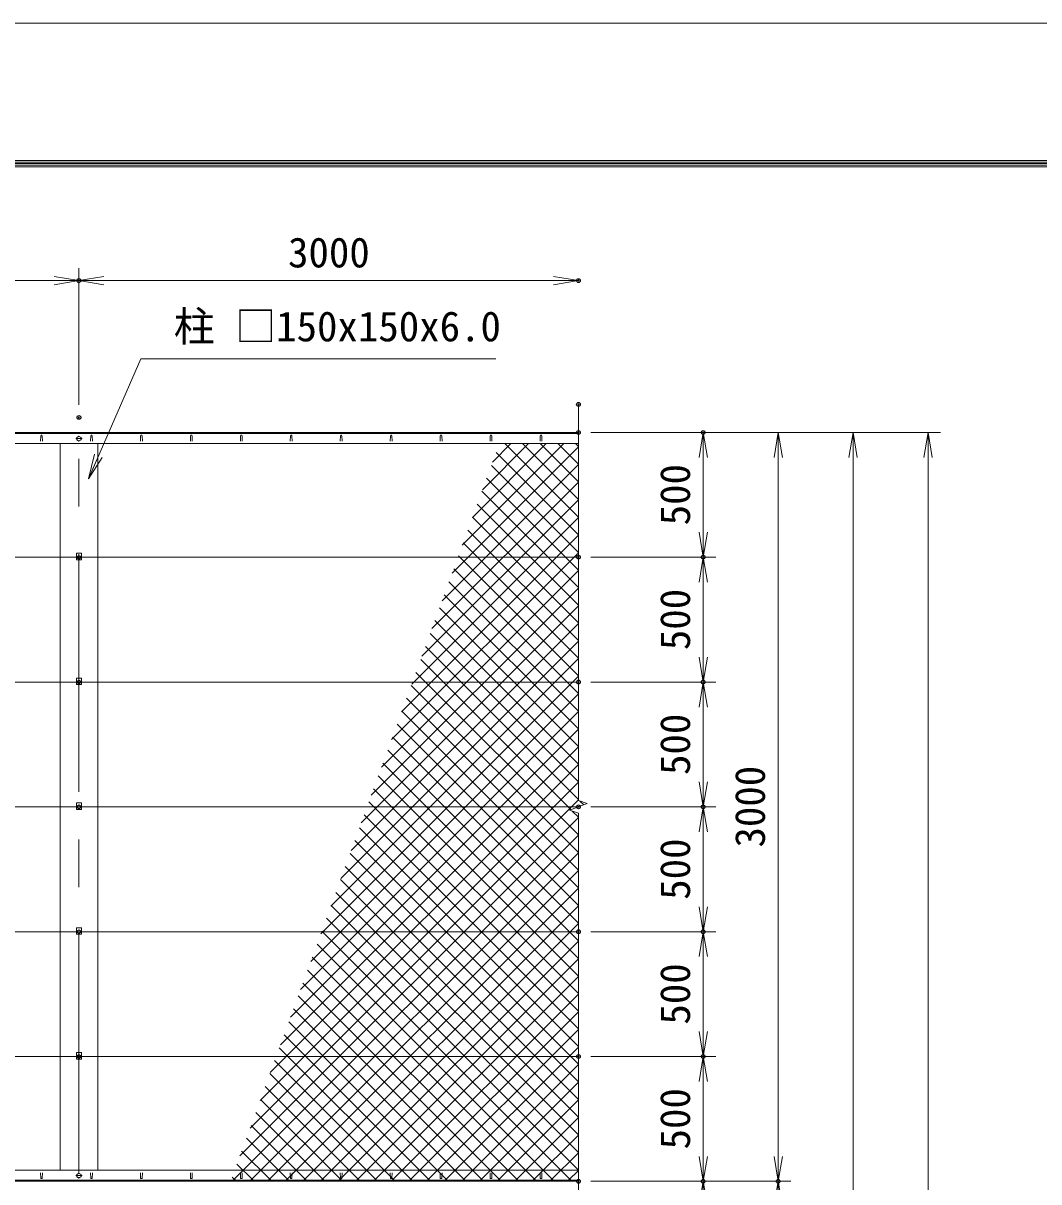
# Model space of a CAD drawing. Units: millimetres at full size; some dimension numbers follow another scale. Extents: x -10500 to 10500, y -7425 to 7425.
# Drawn here: x -5370 to -1303, y 2784 to 7425 of the extents above; entities that cross this region are included whole.
import ezdxf
from ezdxf.enums import TextEntityAlignment as Align

# ---------------------------------------------------------------- set-up
doc = ezdxf.new("R2010")
doc.units = ezdxf.units.MM
doc.header["$LTSCALE"] = 30
doc.header["$PDMODE"] = 32
doc.header["$PDSIZE"] = 15
doc.linetypes.add('USER1', pattern=[50.8, 31.75, -6.35, 6.35, -6.35])
for name, color, linetype, lineweight in [('0-0_D-STR-TXT', 7, 'Continuous', 13), ('0-1_D-STR-DIM', 7, 'Continuous', 13), ('0-2_D-BMK', 2, 'USER1', 13), ('0-3_D-STR3', 3, 'Continuous', 13), ('0-7_D-STR1', 1, 'Continuous', 18), ('0-8_0', 7, 'Continuous', 18), ('0-B_D-STR2', 7, 'Continuous', 13), ('0-C_D-TTL', 7, 'Continuous', 18)]:
    doc.layers.add(name, color=color, linetype=linetype, lineweight=lineweight)
doc.layers.add('0-9_Defpoints', color=253, linetype='Continuous')
doc.styles.add('ＭＳ ゴシック', font='')
doc.styles.get('ＭＳ ゴシック').set_extended_font_data('MS Gothic')

# ---------------------------------------------------------------- blocks, each defined once
blk = doc.blocks.new('_Open')
at = {"layer": '0-8_0'}
blk.add_line((-30, 5), (0, 0), dxfattribs=at)
blk.add_lwpolyline([(-30, -5), (0, 0), (-30, 0)], dxfattribs=at)

msp = doc.modelspace()

# ---------------------------------------------------------------- linework, layer by layer
at = {"layer": '0-0_D-STR-TXT'}
msp.add_lwpolyline([(-3477.33, 6080.38), (-4899.69, 6080.38), (-5107.9, 5601.86)], dxfattribs=at)
at = {"layer": '0-1_D-STR-DIM'}
for p, q in [((-5146.86, 5895.7), (-5146.86, 6443.65)), ((-5146.86, 5895.7), (-5146.86, 6443.65)), ((-8146.86, 6393.65), (-5146.86, 6393.65)), ((-5146.86, 6393.65), (-3146.86, 6393.65)), ((-3146.86, 4311.36), (-3146.86, 5898.11)), ((-3096.86, 5785.7), (-2296.86, 5785.7)), ((-3096.86, 5785.7), (-1996.86, 5785.7)), ((-3096.86, 5785.7), (-1696.86, 5785.7)), ((-3096.86, 5785.7), (-2596.86, 5785.7)), ((-2646.86, 5285.7), (-2646.86, 5785.7)), ((-2346.86, 5785.7), (-2346.86, 2785.7)), ((-2046.86, 5785.7), (-2046.86, -2274.3)), ((-1746.86, 5785.7), (-1746.86, -3214.3)), ((-3096.86, 5285.7), (-2596.86, 5285.7)), ((-3096.86, 5285.7), (-2596.86, 5285.7)), ((-2646.86, 4785.7), (-2646.86, 5285.7)), ((-3096.86, 4785.7), (-2596.86, 4785.7)), ((-3096.86, 4785.7), (-2596.86, 4785.7)), ((-2646.86, 4285.7), (-2646.86, 4785.7)), ((-3182.1, 4272.88), (-3111.62, 4298.53)), ((-3146.86, 4260.05), (-3182.1, 4272.88)), ((-3111.62, 4298.53), (-3146.86, 4311.36)), ((-3096.86, 4285.7), (-2596.86, 4285.7)), ((-3096.86, 4285.7), (-2596.86, 4285.7)), ((-2646.86, 3785.7), (-2646.86, 4285.7)), ((-3146.86, 1311.36), (-3146.86, 4260.05)), ((-3096.86, 3785.7), (-2596.86, 3785.7)), ((-3096.86, 3785.7), (-2596.86, 3785.7)), ((-2646.86, 3285.7), (-2646.86, 3785.7)), ((-3096.86, 3285.7), (-2596.86, 3285.7)), ((-3096.86, 3285.7), (-2596.86, 3285.7)), ((-2646.86, 2785.7), (-2646.86, 3285.7)), ((-3096.86, 2785.7), (-2596.86, 2785.7)), ((-3096.86, 2785.7), (-2296.86, 2785.7)), ((-3096.86, 2785.7), (-2596.86, 2785.7)), ((-3096.86, 2785.7), (-2296.86, 2785.7)), ((-2646.86, 2285.7), (-2646.86, 2785.7)), ((-2346.86, 2785.7), (-2346.86, -214.3))]:
    msp.add_line(p, q, dxfattribs=at)
at = {"layer": '0-2_D-BMK'}
for p, q in [((-5146.86, -3274.3), (-5146.86, 5845.7)), ((-5134.11, 5760.7), (-5159.61, 5760.7)), ((-5156.86, 5285.7), (-5136.86, 5285.7)), ((-5156.86, 4785.7), (-5136.86, 4785.7)), ((-5156.86, 4285.7), (-5136.86, 4285.7)), ((-5156.86, 3785.7), (-5136.86, 3785.7)), ((-5156.86, 3285.7), (-5136.86, 3285.7)), ((-5134.11, 2808.7), (-5159.61, 2808.7))]:
    msp.add_line(p, q, dxfattribs=at)
at = {"layer": '0-3_D-STR3'}
for p, q in [((-5146.86, 5750.89), (-5155.36, 5755.8)), ((-5138.36, 5755.8), (-5146.86, 5750.89)), ((-5137.36, 5301.7), (-5156.36, 5301.7)), ((-5156.36, 5301.7), (-5156.36, 5275.7)), ((-5153.36, 5289.46), (-5146.86, 5293.21)), ((-5146.86, 5293.21), (-5140.36, 5289.46)), ((-5137.36, 5301.7), (-5137.36, 5275.7)), ((-8129.66, 5285.7), (-5156.36, 5285.7)), ((-5137.36, 5275.7), (-5156.36, 5275.7)), ((-5153.36, 5281.95), (-5153.36, 5289.46)), ((-5146.86, 5278.2), (-5153.36, 5281.95)), ((-5140.36, 5281.95), (-5146.86, 5278.2)), ((-5140.36, 5289.46), (-5140.36, 5281.95)), ((-5137.36, 5285.7), (-3146.86, 5285.7)), ((-8129.66, 4785.7), (-5156.36, 4785.7)), ((-5137.36, 4801.7), (-5156.36, 4801.7)), ((-5156.36, 4801.7), (-5156.36, 4775.7)), ((-5153.36, 4789.46), (-5146.86, 4793.21)), ((-5153.36, 4781.95), (-5153.36, 4789.46)), ((-5146.86, 4778.2), (-5153.36, 4781.95)), ((-5146.86, 4793.21), (-5140.36, 4789.46)), ((-5140.36, 4781.95), (-5146.86, 4778.2)), ((-5140.36, 4789.46), (-5140.36, 4781.95)), ((-5137.36, 4801.7), (-5137.36, 4775.7)), ((-5137.36, 4785.7), (-3146.86, 4785.7)), ((-5137.36, 4775.7), (-5156.36, 4775.7)), ((-6096.86, 4285.7), (-5156.36, 4285.7)), ((-5137.36, 4301.7), (-5156.36, 4301.7)), ((-5156.36, 4301.7), (-5156.36, 4275.7)), ((-5137.36, 4275.7), (-5156.36, 4275.7)), ((-5153.36, 4289.46), (-5146.86, 4293.21)), ((-5153.36, 4281.95), (-5153.36, 4289.46)), ((-5146.86, 4278.2), (-5153.36, 4281.95)), ((-5146.86, 4293.21), (-5140.36, 4289.46)), ((-5140.36, 4281.95), (-5146.86, 4278.2)), ((-5140.36, 4289.46), (-5140.36, 4281.95)), ((-5137.36, 4301.7), (-5137.36, 4275.7)), ((-5137.36, 4285.7), (-3146.86, 4285.7)), ((-8129.66, 3785.7), (-5156.36, 3785.7)), ((-5137.36, 3801.7), (-5156.36, 3801.7)), ((-5156.36, 3801.7), (-5156.36, 3775.7)), ((-5137.36, 3775.7), (-5156.36, 3775.7)), ((-5153.36, 3789.46), (-5146.86, 3793.21)), ((-5153.36, 3781.95), (-5153.36, 3789.46)), ((-5146.86, 3778.2), (-5153.36, 3781.95)), ((-5146.86, 3793.21), (-5140.36, 3789.46)), ((-5140.36, 3781.95), (-5146.86, 3778.2)), ((-5140.36, 3789.46), (-5140.36, 3781.95)), ((-5137.36, 3801.7), (-5137.36, 3775.7)), ((-5137.36, 3785.7), (-3146.86, 3785.7)), ((-5137.36, 3301.7), (-5156.36, 3301.7)), ((-5156.36, 3301.7), (-5156.36, 3275.7)), ((-5137.36, 3301.7), (-5137.36, 3275.7)), ((-8129.66, 3285.7), (-5156.36, 3285.7)), ((-5137.36, 3275.7), (-5156.36, 3275.7)), ((-5153.36, 3289.46), (-5146.86, 3293.21)), ((-5153.36, 3281.95), (-5153.36, 3289.46)), ((-5146.86, 3278.2), (-5153.36, 3281.95)), ((-5146.86, 3293.21), (-5140.36, 3289.46)), ((-5140.36, 3281.95), (-5146.86, 3278.2)), ((-5140.36, 3289.46), (-5140.36, 3281.95)), ((-5137.36, 3285.7), (-3146.86, 3285.7)), ((-5155.36, 2813.61), (-5146.86, 2818.52)), ((-5155.36, 2803.8), (-5155.36, 2813.61)), ((-5146.86, 2798.89), (-5155.36, 2803.8)), ((-5146.86, 2818.52), (-5138.36, 2813.61)), ((-5138.36, 2803.8), (-5146.86, 2798.89)), ((-5138.36, 2813.61), (-5138.36, 2803.8))]:
    msp.add_line(p, q, dxfattribs=at)
for points in [[(-5155.36, 5755.8), (-5155.36, 5765.61), (-5146.86, 5770.52)], [(-5146.86, 5770.52), (-5138.36, 5765.61), (-5138.36, 5755.8)]]:
    msp.add_lwpolyline(points, dxfattribs=at)
for centre, radius in [((-5146.86, 5760.7), 8.25), ((-5146.86, 5285.7), 6.25), ((-5146.86, 4785.7), 6.25), ((-5146.86, 4285.7), 6.25), ((-5146.86, 3785.7), 6.25), ((-5146.86, 3285.7), 6.25), ((-5146.86, 2808.7), 8.25)]:
    msp.add_circle(centre, radius, dxfattribs=at)
at = {"layer": '0-7_D-STR1'}
for p, q in [((-8221.86, 5785.7), (-3146.86, 5785.7)), ((-8221.86, 5781.7), (-3146.86, 5781.7)), ((-5299.86, 5772.58), (-5300.61, 5751.08)), ((-5293.86, 5772.58), (-5293.11, 5751.08)), ((-5084.36, 5785.7), (-5209.36, 5785.7)), ((-5099.86, 5772.58), (-5100.61, 5751.08)), ((-5093.86, 5772.58), (-5093.11, 5751.08)), ((-4899.86, 5772.58), (-4900.61, 5751.08)), ((-4893.86, 5772.58), (-4893.11, 5751.08)), ((-4699.86, 5772.58), (-4700.61, 5751.08)), ((-4693.86, 5772.58), (-4693.11, 5751.08)), ((-4499.86, 5772.58), (-4500.61, 5751.08)), ((-4493.86, 5772.58), (-4493.11, 5751.08)), ((-4299.86, 5772.58), (-4300.61, 5751.08)), ((-4293.86, 5772.58), (-4293.11, 5751.08)), ((-4099.86, 5772.58), (-4100.61, 5751.08)), ((-4093.86, 5772.58), (-4093.11, 5751.08)), ((-3899.86, 5772.58), (-3900.61, 5751.08)), ((-3893.86, 5772.58), (-3893.11, 5751.08)), ((-3699.86, 5772.58), (-3700.61, 5751.08)), ((-3693.86, 5772.58), (-3693.11, 5751.08)), ((-3499.86, 5772.58), (-3500.61, 5751.08)), ((-3493.86, 5772.58), (-3493.11, 5751.08)), ((-3299.86, 5772.58), (-3300.61, 5751.08)), ((-3293.86, 5772.58), (-3293.11, 5751.08)), ((-8221.86, 5740.7), (-3146.86, 5740.7)), ((-5221.86, 5740.7), (-5221.86, 2830.7)), ((-5071.86, 2830.7), (-5071.86, 5740.7)), ((-8221.86, 2830.7), (-3146.86, 2830.7)), ((-8221.86, 2789.7), (-3146.86, 2789.7)), ((-8221.86, 2785.7), (-3146.86, 2785.7)), ((-5299.86, 2798.83), (-5300.61, 2820.33)), ((-5293.86, 2798.83), (-5293.11, 2820.33)), ((-5099.86, 2798.83), (-5100.61, 2820.33)), ((-5093.86, 2798.83), (-5093.11, 2820.33)), ((-4899.86, 2798.83), (-4900.61, 2820.33)), ((-4893.86, 2798.83), (-4893.11, 2820.33)), ((-4699.86, 2798.83), (-4700.61, 2820.33)), ((-4693.86, 2798.83), (-4693.11, 2820.33)), ((-4499.86, 2798.83), (-4500.61, 2820.33)), ((-4493.86, 2798.83), (-4493.11, 2820.33)), ((-4299.86, 2798.83), (-4300.61, 2820.33)), ((-4293.86, 2798.83), (-4293.11, 2820.33)), ((-4099.86, 2798.83), (-4100.61, 2820.33)), ((-4093.86, 2798.83), (-4093.11, 2820.33)), ((-3899.86, 2798.83), (-3900.61, 2820.33)), ((-3893.86, 2798.83), (-3893.11, 2820.33)), ((-3699.86, 2798.83), (-3700.61, 2820.33)), ((-3693.86, 2798.83), (-3693.11, 2820.33)), ((-3499.86, 2798.83), (-3500.61, 2820.33)), ((-3493.86, 2798.83), (-3493.11, 2820.33)), ((-3299.86, 2798.83), (-3300.61, 2820.33)), ((-3293.86, 2798.83), (-3293.11, 2820.33))]:
    msp.add_line(p, q, dxfattribs=at)
for centre, start, end in [((-5296.86, 5771.33), 22.61986, 157.38014), ((-5096.86, 5771.33), 22.61986, 157.38014), ((-4896.86, 5771.33), 22.61986, 157.38014), ((-4696.86, 5771.33), 22.61986, 157.38014), ((-4496.86, 5771.33), 22.61986, 157.38014), ((-4296.86, 5771.33), 22.61986, 157.38014), ((-4096.86, 5771.33), 22.61986, 157.38014), ((-3896.86, 5771.33), 22.61986, 157.38014), ((-3696.86, 5771.33), 22.61986, 157.38014), ((-3496.86, 5771.33), 22.61986, 157.38014), ((-3296.86, 5771.33), 22.61986, 157.38014), ((-5296.86, 2800.08), 202.61986, 337.38014), ((-5096.86, 2800.08), 202.61986, 337.38014), ((-4896.86, 2800.08), 202.61986, 337.38014), ((-4696.86, 2800.08), 202.61986, 337.38014), ((-4496.86, 2800.08), 202.61986, 337.38014), ((-4296.86, 2800.08), 202.61986, 337.38014), ((-4096.86, 2800.08), 202.61986, 337.38014), ((-3896.86, 2800.08), 202.61986, 337.38014), ((-3696.86, 2800.08), 202.61986, 337.38014), ((-3496.86, 2800.08), 202.61986, 337.38014), ((-3296.86, 2800.08), 202.61986, 337.38014)]:
    msp.add_arc(centre, 3.25, start, end, dxfattribs=at)
at = {"layer": '0-9_Defpoints'}
for p in [(-5146.86, 6393.65), (-3146.86, 6393.65), (-3146.86, 5898.11), (-5146.86, 5845.7), (-3146.86, 5785.7), (-2646.86, 5785.7), (-3146.86, 5285.7), (-2646.86, 5285.7), (-3146.86, 4785.7), (-2646.86, 4785.7), (-3146.86, 4285.7), (-2646.86, 4285.7), (-3146.86, 3785.7), (-2646.86, 3785.7), (-3146.86, 3285.7), (-2646.86, 3285.7), (-3146.86, 2785.7), (-2646.86, 2785.7), (-2346.86, 2785.7)]:
    msp.add_point(p, dxfattribs=at)
at = {"layer": '0-B_D-STR2'}
for p, q in [((-3652.47, 5222.32), (-3146.86, 5727.93)), ((-3612, 5333.5), (-3204.8, 5740.7)), ((-3571.54, 5444.67), (-3275.51, 5740.7)), ((-3531.08, 5555.85), (-3346.22, 5740.7)), ((-3490.61, 5667.02), (-3416.93, 5740.7)), ((-3146.86, 5446.63), (-3440.94, 5740.7)), ((-3146.86, 5517.34), (-3370.23, 5740.7)), ((-3146.86, 5588.05), (-3299.51, 5740.7)), ((-3146.86, 5658.76), (-3228.8, 5740.7)), ((-3146.86, 5729.47), (-3158.09, 5740.7)), ((-3146.86, 5375.92), (-3476.56, 5705.62)), ((-3692.93, 5111.15), (-3146.86, 5657.22)), ((-3146.86, 5305.2), (-3495.43, 5653.78)), ((-3733.4, 4999.97), (-3146.86, 5586.51)), ((-3146.86, 5234.49), (-3514.3, 5601.94)), ((-3146.86, 5163.78), (-3533.17, 5550.1)), ((-3773.86, 4888.8), (-3146.86, 5515.8)), ((-3146.86, 5093.07), (-3552.04, 5498.25)), ((-3814.33, 4777.62), (-3146.86, 5445.09)), ((-3146.86, 5022.36), (-3570.91, 5446.41)), ((-3146.86, 4951.65), (-3589.78, 5394.57)), ((-3854.79, 4666.45), (-3146.86, 5374.38)), ((-3146.86, 4880.94), (-3608.64, 5342.73)), ((-3895.26, 4555.27), (-3146.86, 5303.67)), ((-3146.86, 4810.23), (-3627.51, 5290.89)), ((-3935.72, 4444.1), (-3146.86, 5232.96)), ((-3146.86, 4739.52), (-3646.38, 5239.04)), ((-3976.18, 4332.92), (-3146.86, 5162.25)), ((-3146.86, 4668.81), (-3665.25, 5187.2)), ((-3146.86, 4598.1), (-3684.12, 5135.36)), ((-4016.65, 4221.75), (-3146.86, 5091.54)), ((-3146.86, 4527.39), (-3702.99, 5083.52)), ((-4057.11, 4110.57), (-3146.86, 5020.83)), ((-3146.86, 4456.68), (-3721.86, 5031.68)), ((-3146.86, 4385.97), (-3740.73, 4979.84)), ((-4097.58, 3999.4), (-3146.86, 4950.12)), ((-3146.86, 4315.26), (-3759.6, 4927.99)), ((-4138.04, 3888.22), (-3146.86, 4879.41)), ((-3177.03, 4274.72), (-3778.46, 4876.15)), ((-4178.51, 3777.05), (-3146.86, 4808.69)), ((-3146.86, 4173.83), (-3797.33, 4824.31)), ((-4218.97, 3665.87), (-3146.86, 4737.98)), ((-3146.86, 4103.12), (-3816.2, 4772.47)), ((-3146.86, 4032.41), (-3835.07, 4720.63)), ((-4259.44, 3554.7), (-3146.86, 4667.27)), ((-3146.86, 3961.7), (-3853.94, 4668.78)), ((-4299.9, 3443.52), (-3146.86, 4596.56)), ((-3146.86, 3890.99), (-3872.81, 4616.94)), ((-3146.86, 3820.28), (-3891.68, 4565.1)), ((-4340.36, 3332.35), (-3146.86, 4525.85)), ((-3146.86, 3749.57), (-3910.55, 4513.26)), ((-3146.86, 3678.86), (-3929.42, 4461.42)), ((-4380.83, 3221.17), (-3146.86, 4455.14)), ((-3146.86, 3608.15), (-3948.28, 4409.58)), ((-4421.29, 3110), (-3146.86, 4384.43)), ((-3146.86, 3537.44), (-3967.15, 4357.73)), ((-4461.76, 2998.82), (-3146.86, 4313.72)), ((-3146.86, 3466.73), (-3986.02, 4305.89)), ((-3125.19, 4293.59), (-3140.73, 4309.13)), ((-4502.22, 2887.64), (-3146.86, 4243.01)), ((-3146.86, 3396.02), (-4004.89, 4254.05)), ((-3146.86, 4244.54), (-3171.24, 4268.93)), ((-3146.86, 3325.31), (-4023.76, 4202.21)), ((-4529.45, 2789.7), (-3146.86, 4172.3)), ((-3146.86, 3254.59), (-4042.63, 4150.37)), ((-4458.74, 2789.7), (-3146.86, 4101.59)), ((-3146.86, 3183.88), (-4061.5, 4098.52)), ((-3146.86, 3113.17), (-4080.37, 4046.68)), ((-4388.03, 2789.7), (-3146.86, 4030.88)), ((-3146.86, 3042.46), (-4099.24, 3994.84)), ((-4317.32, 2789.7), (-3146.86, 3960.17)), ((-3146.86, 2971.75), (-4118.1, 3943)), ((-4246.61, 2789.7), (-3146.86, 3889.46)), ((-3146.86, 2901.04), (-4136.97, 3891.16)), ((-4175.9, 2789.7), (-3146.86, 3818.75)), ((-3146.86, 2830.33), (-4155.84, 3839.32)), ((-3176.94, 2789.7), (-4174.71, 3787.47)), ((-3247.65, 2789.7), (-4193.58, 3735.63)), ((-4105.19, 2789.7), (-3146.86, 3748.03)), ((-3318.36, 2789.7), (-4212.45, 3683.79)), ((-4034.48, 2789.7), (-3146.86, 3677.32)), ((-3389.07, 2789.7), (-4231.32, 3631.95)), ((-3459.78, 2789.7), (-4250.19, 3580.11)), ((-3963.77, 2789.7), (-3146.86, 3606.61)), ((-3530.49, 2789.7), (-4269.06, 3528.26)), ((-3893.06, 2789.7), (-3146.86, 3535.9)), ((-3601.21, 2789.7), (-4287.92, 3476.42)), ((-3822.34, 2789.7), (-3146.86, 3465.19)), ((-3671.92, 2789.7), (-4306.79, 3424.58)), ((-3751.63, 2789.7), (-3146.86, 3394.48)), ((-3742.63, 2789.7), (-4325.66, 3372.74)), ((-3813.34, 2789.7), (-4344.53, 3320.9)), ((-3680.92, 2789.7), (-3146.86, 3323.77)), ((-3884.05, 2789.7), (-4363.4, 3269.06)), ((-3610.21, 2789.7), (-3146.86, 3253.06)), ((-3954.76, 2789.7), (-4382.27, 3217.21)), ((-4025.47, 2789.7), (-4401.14, 3165.37)), ((-3539.5, 2789.7), (-3146.86, 3182.35)), ((-4096.18, 2789.7), (-4420.01, 3113.53)), ((-3468.79, 2789.7), (-3146.86, 3111.64)), ((-4166.89, 2789.7), (-4438.88, 3061.69)), ((-3398.08, 2789.7), (-3146.86, 3040.93)), ((-4237.6, 2789.7), (-4457.74, 3009.85)), ((-4308.31, 2789.7), (-4476.61, 2958)), ((-3327.37, 2789.7), (-3146.86, 2970.22)), ((-4379.02, 2789.7), (-4495.48, 2906.16)), ((-3256.66, 2789.7), (-3146.86, 2899.51)), ((-4449.73, 2789.7), (-4514.35, 2854.32)), ((-4520.44, 2789.7), (-4533.22, 2802.48)), ((-3185.95, 2789.7), (-3146.86, 2828.8))]:
    msp.add_line(p, q, dxfattribs=at)
at = {"layer": '0-C_D-TTL', "color": 2}
msp.add_lwpolyline([(-10500, 7425), (10500, 7425), (10500, -7425), (-10500, -7425)], close=True, dxfattribs=at)
at = {"layer": '0-C_D-TTL'}
for points in [[(-9825, 6875), (9825, 6875), (9825, -6875), (-9825, -6875)], [(-9818.75, 6868.75), (9818.75, 6868.75), (9818.75, -6868.75), (-9818.75, -6868.75)], [(-9812.5, 6862.5), (9812.5, 6862.5), (9812.5, -6862.5), (-9812.5, -6862.5)], [(-9806.25, 6856.25), (9806.25, 6856.25), (9806.25, -6856.25), (-9806.25, -6856.25)], [(-9800, 6850), (9800, 6850), (9800, -6850), (-9800, -6850)]]:
    msp.add_lwpolyline(points, close=True, dxfattribs=at)

# ---------------------------------------------------------------- block references
at = {"layer": '0-0_D-STR-TXT', "xscale": 3.333333, "yscale": 3.333333, "rotation": 246.48485}
msp.add_blockref('_Open', (-5108.7, 5600.03), dxfattribs=at)
at = {"layer": '0-1_D-STR-DIM', "xscale": 3.333333, "yscale": 3.333333}
for p in [(-5146.86, 6393.65), (-3146.86, 6393.65)]:
    msp.add_blockref('_Open', p, dxfattribs=at)
for p, rotation in [((-5146.86, 6393.65), 180), ((-2646.86, 5785.7), 90), ((-2346.86, 5785.7), 90), ((-2046.86, 5785.7), 90), ((-1746.86, 5785.7), 90), ((-2646.86, 5285.7), 270), ((-2646.86, 5285.7), 90), ((-2646.86, 4785.7), 270), ((-2646.86, 4785.7), 90), ((-2646.86, 4285.7), 270), ((-2646.86, 4285.7), 90), ((-2646.86, 3785.7), 270), ((-2646.86, 3785.7), 90), ((-2646.86, 3285.7), 270), ((-2646.86, 3285.7), 90), ((-2646.86, 2785.7), 270), ((-2346.86, 2785.7), 270), ((-2646.86, 2785.7), 90), ((-2346.86, 2785.7), 90)]:
    msp.add_blockref('_Open', p, dxfattribs=dict(at, rotation=rotation))

# ---------------------------------------------------------------- texts
at = {"layer": '0-0_D-STR-TXT', "style": 'ＭＳ ゴシック'}
msp.add_text('柱 □150x150x6.0', height=120.3, dxfattribs=at).set_placement((-4767.31, 6114.38), align=Align.BOTTOM_LEFT)
at = {"layer": '0-1_D-STR-DIM', "style": 'ＭＳ ゴシック'}
msp.add_text('3000', height=120.3, dxfattribs=at).set_placement((-4309.72, 6410.52), align=Align.BOTTOM_LEFT)
for s, p in [('500', (-2663.73, 5413.49)), ('500', (-2663.73, 4913.49)), ('500', (-2663.73, 4413.49)), ('3000', (-2363.73, 4122.85)), ('500', (-2663.73, 3913.49)), ('500', (-2663.73, 3413.49)), ('500', (-2663.73, 2913.49))]:
    msp.add_text(s, height=120.3, rotation=90, dxfattribs=at).set_placement(p, align=Align.BOTTOM_LEFT)

doc.saveas('drawing.dxf')
